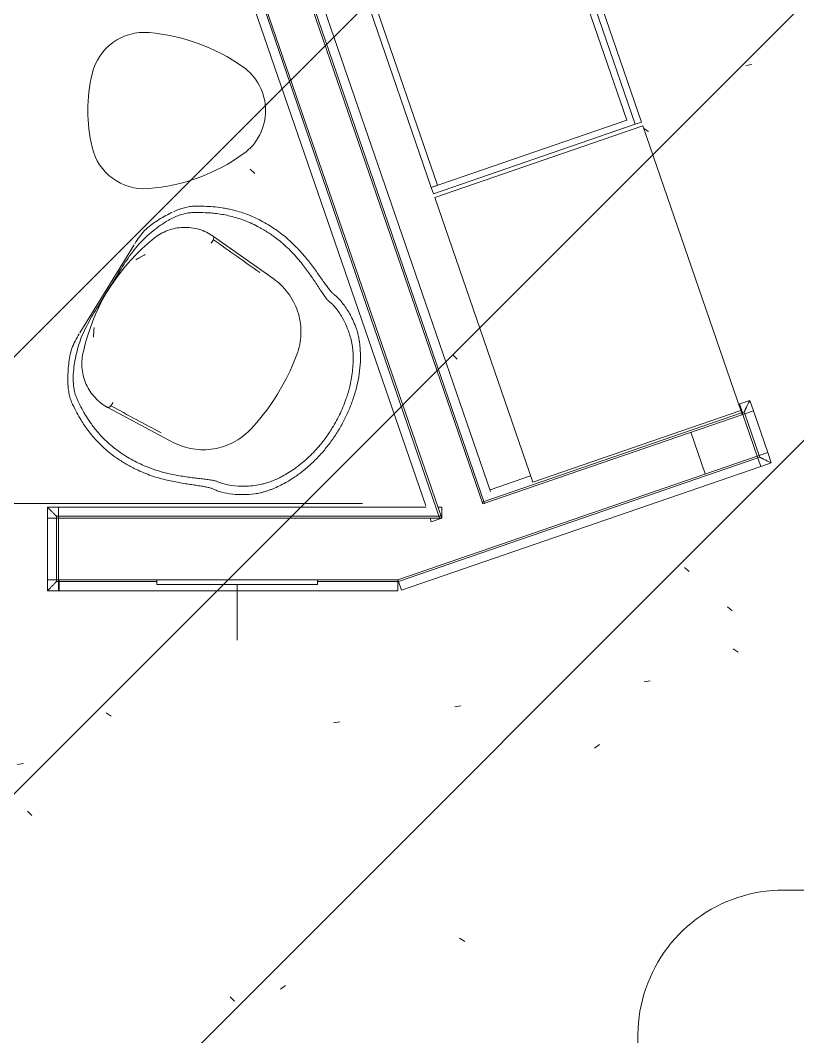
# Model space of a CAD drawing. Header units: millimetres. Extents: x 674 to 609626, y -20132 to 4061356.
# Drawn here: x 433158 to 435277, y 3972555 to 3975326 of the extents above; entities that cross this region are included whole.
import ezdxf

# ---------------------------------------------------------------- set-up
doc = ezdxf.new("R2010")
doc.units = ezdxf.units.MM
for name, color, linetype, lineweight in [('A-000-M_MASS', 13, 'Continuous', 25), ('A-230-H-FLOOR', 190, 'Continuous', 13), ('A-230-M_FLOOR', 192, 'Continuous', 13), ('A-700-M_FFE', 30, 'Continuous', 13), ('A-760-M_FFE_STORAGE', 31, 'Continuous', 13), ('Z-060-M_DETAIL', 92, 'Continuous', 25)]:
    doc.layers.add(name, color=color, linetype=linetype, lineweight=lineweight)

# ---------------------------------------------------------------- blocks, each defined once
blk = doc.blocks.new('TRACK_curtain1 - FIRT-031-3141719-S0_021 - ROOF LOADING PLAN')
at = {"layer": 'A-700-M_FFE', "lineweight": 5}
blk.add_line((0, 1100), (2309.2, 1100), dxfattribs=at)
blk = doc.blocks.new('LOUNGE_CLASSIC - LOUNGE_CLASSIC 2-2019232-S0_021 - ROOF LOADING PLAN')
at = {"layer": 'A-700-M_FFE', "lineweight": 5}
for p, q in [((141.3, 230.8), (-141.3, 230.8)), ((-273.3, 60), (-274.2, 58.5)), ((-274.2, 58.5), (-261.4, -142.9)), ((-274.2, 58.5), (-274.2, 58.5)), ((261.4, -142.9), (274.2, 58.6)), ((273.3, 60.1), (274.2, 58.7)), ((274.2, 58.7), (274.2, 58.6))]:
    blk.add_line(p, q, dxfattribs=at)
at = {"layer": 'A-700-M_FFE', "lineweight": 5, "flags": 128}
for points in [[(184.4, 194.1), (163.7, 201), (142.8, 207.1), (121.6, 212.3), (100.3, 216.8), (78.8, 220.3), (57.1, 223), (35.4, 224.8), (13.6, 225.8), (-8.2, 225.9), (-30, 225.2), (-51.8, 223.5), (-73.4, 221), (-95, 217.7), (-116.4, 213.5), (-137.6, 208.5), (-158.6, 202.6), (-179.3, 195.9), (-184.4, 194.1)], [(0, 226.8), (-19.5, 226.8), (-39.1, 226.8)], [(39.1, 226.8), (19.5, 226.8), (0, 226.8)], [(-184.4, 194.1), (-189.5, 192.2), (-194.5, 190.1), (-199.4, 187.8), (-204.1, 185.3), (-208.8, 182.6), (-213.4, 179.7), (-217.9, 176.6), (-222.2, 173.4), (-226.4, 170), (-230.5, 166.4), (-234.4, 162.7), (-238.2, 158.8), (-241.8, 154.7), (-245.3, 150.6), (-248.6, 146.2), (-251.7, 141.8), (-254.6, 137.2), (-257.3, 132.5), (-259.9, 127.8), (-262.2, 122.9), (-264.4, 117.9), (-266.3, 112.8), (-268.1, 107.7), (-269.6, 102.5), (-271, 97.2), (-272.1, 91.9), (-273, 86.5), (-273.7, 81.2), (-274.1, 75.8), (-274.4, 70.3), (-274.4, 65.1)], [(274.4, 65.1), (274.4, 70.5), (274.1, 75.9), (273.7, 81.3), (273, 86.7), (272, 92.1), (270.9, 97.4), (269.6, 102.7), (268, 107.9), (266.3, 113), (264.3, 118.1), (262.2, 123), (259.8, 127.9), (257.2, 132.7), (254.5, 137.4), (251.6, 141.9), (248.4, 146.4), (245.2, 150.7), (241.7, 154.9), (238.1, 158.9), (234.3, 162.8), (230.4, 166.5), (226.3, 170.1), (222.1, 173.5), (217.7, 176.7), (213.3, 179.8), (208.7, 182.7), (204, 185.3), (199.2, 187.8), (194.3, 190.2), (189.3, 192.3), (184.4, 194.1)], [(-274.4, 65.1), (-274.2, 59.6), (-274.2, 58.5)], [(-274.2, 58.5), (-272.6, 56.5), (-268.1, 54.7)], [(274.2, 58.6), (272.6, 56.6), (268.1, 54.8)], [(274.2, 58.6), (274.4, 64), (274.4, 65.1)], [(-268.1, 54.7), (-266.5, 54.5), (-264.2, 54.3), (-261.4, 54.2), (-258.2, 54.2), (-254.8, 54.4)], [(268.1, 54.8), (266.5, 54.5), (264.2, 54.3), (261.4, 54.2), (258.2, 54.3), (254.8, 54.4)], [(-261.4, -142.9), (-260.7, -150), (-259.8, -157), (-258.6, -164), (-257.1, -171), (-255.3, -177.8), (-253.3, -184.6), (-251, -191.3), (-248.4, -198), (-245.5, -204.5), (-242.4, -210.8), (-239.1, -217.1), (-235.5, -223.2), (-231.6, -229.1), (-227.5, -234.9), (-223.2, -240.6), (-218.7, -246), (-214, -251.3), (-209, -256.4), (-203.8, -261.2), (-198.5, -265.9), (-193, -270.3), (-187.3, -274.5), (-181.4, -278.5), (-175.4, -282.2), (-169.3, -285.7), (-163, -289), (-156.6, -292), (-150.1, -294.7), (-143.4, -297.2), (-136.7, -299.4), (-129.9, -301.4), (-123, -303.1), (-119.5, -303.8)], [(119.5, -303.8), (126.4, -302.3), (133.2, -300.5), (140, -298.4), (146.6, -296.1), (153.2, -293.4), (159.7, -290.6), (166, -287.5), (172.3, -284.1), (178.3, -280.5), (184.3, -276.6), (190.1, -272.5), (195.7, -268.2), (201.1, -263.7), (206.4, -258.9), (211.4, -253.9), (216.3, -248.8), (220.9, -243.4), (225.3, -237.9), (229.5, -232.2), (233.5, -226.3), (237.2, -220.3), (240.7, -214.1), (244, -207.8), (247, -201.3), (249.7, -194.8), (252.1, -188.1), (254.3, -181.4), (256.2, -174.5), (257.9, -167.6), (259.2, -160.7), (260.3, -153.6), (261.1, -146.6), (261.4, -142.9)], [(-119.5, -303.8), (-95.8, -308.1), (-72.1, -311.4), (-48.2, -313.8), (-24.2, -315.2), (-0.2, -315.7), (23.8, -315.2), (47.8, -313.8), (71.7, -311.5), (95.5, -308.1), (119.1, -303.9), (119.5, -303.8)]]:
    blk.add_lwpolyline(points, dxfattribs=at)
at = {"layer": 'A-700-M_FFE', "lineweight": 5}
for centre, major_axis, ratio, start_param, end_param in [((0, -18.7), (250.4, 0), 0.992546, 1.727423, 1.793016), ((0, -18.7), (250.4, 0), 0.992546, 1.348577, 1.414169), ((0, -18.7), (250.4, 0), 0.992546, 2.019176, 2.122454), ((0, -18.7), (250.4, 0), 0.992546, 1.074283, 1.122416), ((0, -18.7), (250.4, 0), 0.992546, 1.004348, 1.068461), ((14585.7, 890.8), (14875.7, 0), 0.991697, 3.19835, 3.208888), ((-14585.7, 890.8), (14875.7, 0), 0.991697, 6.215926, 6.226416)]:
    blk.add_ellipse(centre, major_axis=major_axis, ratio=ratio, start_param=start_param, end_param=end_param, dxfattribs=at)
for points in [[(-209.9, 220.5), (-202.9, 223.3), (-188.8, 227.4), (-166.8, 230.2), (-152, 230.7), (-144.5, 230.8)], [(-39.1, 226.8), (-48.3, 227), (-66.8, 227.1), (-94.6, 226.3), (-122.3, 224.4), (-140.8, 222), (-150.1, 220.5)], [(150.1, 220.5), (140.8, 222), (122.3, 224.4), (94.6, 226.3), (66.8, 227.1), (48.3, 227), (39.1, 226.8)], [(144.5, 230.8), (152, 230.7), (166.8, 230.2), (188.8, 227.4), (202.9, 223.3), (209.9, 220.5)], [(-267.2, 191.5), (-261.3, 195.1), (-249.4, 202.1), (-230, 211.8), (-216.7, 217.8), (-209.9, 220.5)], [(-150.1, 220.5), (-158.6, 218.8), (-175.6, 214.8), (-200.3, 207.2), (-224, 197.9), (-238.8, 190.8), (-245.9, 187)], [(245.9, 187), (238.8, 190.8), (224, 197.9), (200.3, 207.2), (175.6, 214.8), (158.6, 218.8), (150.1, 220.5)], [(209.9, 220.5), (216.7, 217.8), (230, 211.8), (249.4, 202.1), (261.3, 195.1), (267.2, 191.5)], [(-317.9, 144.7), (-315.3, 148.7), (-309.7, 156.4), (-299.3, 167.3), (-287.4, 177.6), (-278.7, 184), (-274.1, 187)], [(-254.5, 182.1), (-259.1, 179.4), (-267.9, 173.6), (-279.7, 164.1), (-290.1, 153.9), (-295.7, 146.6), (-298.2, 142.9)], [(-274.1, 187), (-272.9, 187.8), (-270.7, 189.3), (-268.3, 190.7), (-267.2, 191.5)], [(-245.9, 187), (-247.4, 186.2), (-250.3, 184.6), (-253.1, 183), (-254.5, 182.1)], [(254.5, 182.1), (253.1, 183), (250.3, 184.6), (247.4, 186.2), (245.9, 187)], [(298.2, 142.9), (295.7, 146.6), (290.1, 153.9), (279.7, 164.1), (267.9, 173.6), (259.1, 179.4), (254.5, 182.1)], [(267.2, 191.5), (268.3, 190.7), (269.5, 190), (270.6, 189.2)], [(274.1, 187), (278.7, 184), (287.4, 177.6), (299.3, 167.3), (309.7, 156.4), (315.3, 148.7), (317.9, 144.7)], [(-342.1, 102.3), (-338.5, 109.3), (-330.9, 123.4), (-322.4, 137.6), (-317.9, 144.7)], [(-298.2, 142.9), (-302.7, 136.1), (-311.3, 122.5), (-318.9, 109), (-322.5, 102.3)], [(322.5, 102.3), (318.9, 109), (311.3, 122.5), (302.7, 136.1), (298.2, 142.9)], [(317.9, 144.7), (322.4, 137.6), (330.9, 123.4), (338.5, 109.3), (342.1, 102.3)], [(360.4, -29.4), (359.9, -22), (358.4, -7.3), (354.7, 14.1), (349.7, 34.6), (343.7, 53.8), (337, 71.6), (329.8, 87.9), (324.9, 97.7), (322.5, 102.3)], [(-312.2, -302.9), (-312.4, -300.7), (-313.4, -295.4), (-316.7, -285.5), (-321.3, -273.8), (-326.9, -260.6), (-333.2, -246.1), (-339.8, -230.5), (-346.5, -213.9), (-353.1, -196.6), (-357.2, -184.6), (-359.2, -178.6)], [(359.2, -178.6), (357.2, -184.6), (353.1, -196.6), (346.5, -213.9), (339.8, -230.5), (333.2, -246.1), (326.9, -260.6), (321.3, -273.8), (316.7, -285.5), (313.4, -295.4), (312.4, -300.7), (312.2, -302.9)], [(0, -508.9), (-11.2, -508.9), (-33.6, -508), (-67, -504.2), (-100, -497.7), (-132.3, -488.6), (-163.8, -476.7), (-183.9, -466.7), (-193.7, -461.4)], [(193.7, -461.4), (183.9, -466.7), (163.8, -476.7), (132.3, -488.6), (100, -497.7), (67, -504.2), (33.6, -508), (11.2, -508.9), (0, -508.9)]]:
    blk.add_open_spline(points, degree=3, dxfattribs=at)
for points, knots in [([(-378.6, -29.4), (-378.1, -22), (-375.9, 0), (-370.2, 28.1), (-362.5, 53.7), (-356.1, 71.6), (-349.2, 87.9), (-344.5, 97.7), (-342.1, 102.3)], [-1, -1, -1, -1, -0.857143, -0.571429, -0.428571, -0.285714, -0.142857, 0, 0, 0, 0]), ([(-322.5, 102.3), (-324.3, 98.9), (-328, 91.6), (-332.5, 81.8), (-336.1, 73.5), (-339.5, 64.9), (-344.2, 52.2), (-349.7, 34.6), (-354.7, 14.1), (-358.4, -7.3), (-359.9, -22), (-360.4, -29.4)], [-1, -1, -1, -1, -0.892857, -0.785714, -0.732143, -0.678571, -0.571429, -0.428571, -0.285714, -0.142857, 0, 0, 0, 0]), ([(342.1, 102.3), (345.7, 95.4), (350.1, 85.9), (355.2, 73.5), (358.5, 64.9), (363, 52.1), (368.3, 34.5), (373, 14.1), (376.6, -7.3), (378.1, -22), (378.6, -29.4)], [-1, -1, -1, -1, -0.785714, -0.732143, -0.678571, -0.571429, -0.428571, -0.285714, -0.142857, 0, 0, 0, 0]), ([(-359.2, -178.6), (-364, -164.2), (-371.9, -135), (-377.9, -95), (-379.7, -59.7), (-379.2, -39.5), (-378.6, -29.4)], [-1, -1, -1, -1, -0.7, -0.4, -0.2, 0, 0, 0, 0]), ([(-360.4, -29.4), (-361.4, -44.6), (-361.5, -74.9), (-356.8, -115.2), (-349.2, -149.8), (-343.2, -169.1), (-339.9, -178.6)], [-1, -1, -1, -1, -0.7, -0.4, -0.2, 0, 0, 0, 0]), ([(339.9, -178.6), (344.9, -164.3), (353.2, -135.1), (359.6, -95.1), (361.6, -59.7), (361.1, -39.5), (360.4, -29.4)], [-1, -1, -1, -1, -0.7, -0.4, -0.2, 0, 0, 0, 0]), ([(378.6, -29.4), (379.5, -44.5), (379.7, -74.8), (375.3, -115.1), (368, -149.7), (362.4, -169), (359.2, -178.6)], [-1, -1, -1, -1, -0.7, -0.4, -0.2, 0, 0, 0, 0]), ([(-339.9, -178.6), (-337.7, -184.7), (-333.3, -196.6), (-326.3, -213.9), (-319.2, -230.4), (-312.1, -246), (-305.3, -260.5), (-300.2, -271.5), (-296.6, -279.6), (-293.4, -287.1), (-290.3, -295.4), (-289.1, -300.6), (-288.8, -302.9)], [-1, -1, -1, -1, -0.888889, -0.777778, -0.666667, -0.555556, -0.444444, -0.333333, -0.277778, -0.222222, -0.111111, 0, 0, 0, 0]), ([(288.8, -302.9), (289.1, -300.6), (290.3, -295.4), (293.4, -287.1), (296.6, -279.6), (300.2, -271.5), (305.3, -260.5), (312.1, -246), (319.2, -230.4), (326.3, -213.9), (333.3, -196.6), (337.7, -184.7), (339.9, -178.6)], [-1, -1, -1, -1, -0.888889, -0.777778, -0.722222, -0.666667, -0.555556, -0.444444, -0.333333, -0.222222, -0.111111, 0, 0, 0, 0]), ([(-264, -405.5), (-271, -396.7), (-283.3, -379.5), (-298.3, -352.3), (-306.6, -330.5), (-310.8, -313.8), (-311.9, -306.3), (-312.2, -302.9)], [-1, -1, -1, -1, -0.785714, -0.571429, -0.285714, -0.142857, 0, 0, 0, 0]), ([(-288.8, -302.9), (-288.3, -308.1), (-285.9, -319.7), (-277.6, -342.6), (-265, -366.2), (-249.1, -388.5), (-239.5, -399.8), (-234.3, -405.5)], [-1, -1, -1, -1, -0.785714, -0.571429, -0.285714, -0.142857, 0, 0, 0, 0]), ([(234.3, -405.5), (238.2, -401.2), (245.5, -392.7), (258.4, -375.9), (272.7, -352.8), (282.3, -330.8), (287.1, -313.9), (288.5, -306.4), (288.8, -302.9)], [-1, -1, -1, -1, -0.892857, -0.785714, -0.571429, -0.285714, -0.142857, 0, 0, 0, 0]), ([(312.2, -302.9), (311.7, -308.1), (309.7, -319.6), (302.6, -342.2), (291.4, -365.7), (277.3, -388.1), (268.7, -399.7), (264, -405.5)], [-1, -1, -1, -1, -0.785714, -0.571429, -0.285714, -0.142857, 0, 0, 0, 0]), ([(-193.7, -461.4), (-199.4, -458.2), (-210.4, -451.6), (-223.6, -442.6), (-233.5, -435), (-240.6, -429.2), (-247.3, -423.2), (-255.6, -415.2), (-260.9, -409.2), (-264, -405.5)], [-1, -1, -1, -1, -0.8, -0.6, -0.5, -0.4, -0.3, -0.2, 0, 0, 0, 0]), ([(-234.3, -405.5), (-231.4, -408.5), (-226.6, -413.2), (-219.6, -419.5), (-213.8, -424.2), (-208.8, -428), (-204.6, -431.1), (-198.3, -435.5), (-189.8, -441), (-179.1, -447.2), (-166.5, -453.9), (-156.7, -458.5), (-150.1, -461.4)], [-1, -1, -1, -1, -0.85, -0.775, -0.7, -0.625, -0.5875, -0.55, -0.4, -0.3, -0.2, 0, 0, 0, 0]), ([(150.1, -461.4), (156.7, -458.5), (169.7, -452.4), (185.3, -443.8), (197.2, -436.2), (204.3, -431.3), (209.8, -427.3), (215.1, -423.2), (224, -415.9), (230.4, -409.5), (234.3, -405.5)], [-1, -1, -1, -1, -0.8, -0.6, -0.5, -0.4, -0.35, -0.3, -0.2, 0, 0, 0, 0]), ([(264, -405.5), (261.7, -408.3), (257.8, -412.7), (252, -418.7), (247.3, -423.2), (243.1, -426.9), (239.7, -429.9), (234.4, -434.3), (224.9, -441.7), (210.4, -451.6), (199.4, -458.2), (193.7, -461.4)], [-1, -1, -1, -1, -0.85, -0.775, -0.7, -0.625, -0.5875, -0.55, -0.4, -0.2, 0, 0, 0, 0]), ([(-150.1, -461.4), (-143, -464.4), (-128.7, -470), (-99.3, -479.3), (-66.6, -486.3), (-30.8, -490.4), (-10.3, -491.2), (0, -491.2)], [-1, -1, -1, -1, -0.85, -0.7, -0.4, -0.2, 0, 0, 0, 0]), ([(0, -491.2), (15.4, -491.2), (46.2, -489.4), (86.8, -482.4), (121.4, -472.7), (140.6, -465.4), (150.1, -461.4)], [-1, -1, -1, -1, -0.7, -0.4, -0.2, 0, 0, 0, 0])]:
    blk.add_open_spline(points, degree=3, knots=knots, dxfattribs=at)
blk = doc.blocks.new('SUN2 - Table - Small-2019413-S0_021 - ROOF LOADING PLAN')
at = {"layer": 'A-700-M_FFE', "lineweight": 5}
for centre, radius, start, end in [((-88.5, 67.7), 146, 84.8276, 166.8924), ((-88.5, 67.7), 146, 84.8276, 166.8924), ((-123.1, -314.5), 529.8, 55.0996, 84.8276), ((-123.1, -314.5), 529.8, 55.0996, 84.8276), ((96.7, 0.6), 145.6, 305.5306, 55.0996), ((96.7, 0.6), 145.6, 305.5306, 55.0996), ((200.8, 0.3), 443.1, 166.8924, 192.9864), ((200.8, 0.3), 443.1, 166.8924, 192.9864), ((-88.7, -66.5), 146, 192.9864, 274.4849), ((-88.7, -66.5), 146, 192.9864, 274.4849), ((-117.4, 300.5), 514.1, 274.4849, 305.5306), ((-117.4, 300.5), 514.1, 274.4849, 305.5306)]:
    blk.add_arc(centre, radius, start, end, dxfattribs=at)
blk = doc.blocks.new('Casework_BaseCabinet_DoublePanelSolid_AF - BelowBench_2Door_NO SHELF_ 600-2648061-S0_021 - ROOF LOADING PLAN')
at = {"layer": 'A-760-M_FFE_STORAGE', "lineweight": 5}
for p, q in [((-367.8, -2), (-349.8, -2)), ((-367.8, -584), (-367.8, -2)), ((-349.8, -2), (435.2, -2)), ((-349.8, -20), (-349.8, -2)), ((-349.8, -2), (-349.8, -566)), ((435.2, -20), (-349.8, -20)), ((435.2, -2), (435.2, -20)), ((435.2, -2), (453.2, -2)), ((435.2, -566), (435.2, -2)), ((453.2, -2), (453.2, -584)), ((435.2, -566), (-349.8, -566)), ((-367.8, -602), (-367.8, -584)), ((453.2, -584), (-367.8, -584)), ((42.7, -602), (-367.8, -602)), ((42.7, -584), (42.7, -602)), ((42.7, -602), (42.7, -584)), ((453.2, -602), (42.7, -602)), ((453.2, -584), (453.2, -602))]:
    blk.add_line(p, q, dxfattribs=at)
blk = doc.blocks.new('JOINERY_UNIT_SinkShroud_Accessible1 - FIJO-228 -  Accessible Sink Shroud-2616839-S0_021 - ROOF LOADING PLAN')
at = {"layer": 'A-760-M_FFE_STORAGE', "lineweight": 5}
for p, q in [((455.2, -50), (-365.8, -50)), ((-365.8, -50), (-365.8, -650)), ((455.2, -650), (455.2, -50)), ((-365.8, -650), (455.2, -650))]:
    blk.add_line(p, q, dxfattribs=at)
blk = doc.blocks.new('WasteBin_Recessed_ASIJDMacDonald - Stainless Steel _10-6474_-2552392-S0_021 - ROOF LOADING PLAN')
at = {"layer": 'A-700-M_FFE', "lineweight": 5}
for p, q in [((214.5, -473), (-223.5, -473)), ((-223.5, -473), (-223.5, -486)), ((-223.5, -486), (214.5, -486)), ((-4.5, -486), (-4.5, -637.6)), ((214.5, -486), (214.5, -473))]:
    blk.add_line(p, q, dxfattribs=at)
blk = doc.blocks.new('SKIRTING1 - FLSK-010-2643689-S0_021 - ROOF LOADING PLAN')
at = {"layer": 'A-000-M_MASS', "lineweight": 5}
h = blk.add_hatch(dxfattribs=at)
h.set_pattern_fill('FP_20', color=256, style=0, pattern_type=2)
h.set_pattern_definition([(37.5, (2391417.7, -3973800.8), (-40.00078, 1223.5331), [16.764, -948.436, -2111.375]), (37.5, (2391417.7, -3973800.8), (-40.00078, 1223.5331), [-965.2, 16.764, -1062.736, -1031.875]), (37.5, (2391417.7, -3973800.8), (-40.00078, 1223.5331), [-2044.7, 16.764, -1015.111]), (7.5, (2391417.7, -3973800.8), (1123.8082, 1792.06275), [16.764, -503.936, 16.764, -1186.561]), (7.5, (2391417.7, -3973800.8), (1123.8082, 1792.06275), [-537.464, -853.186, 16.764, -316.611]), (327.5, (2390636.6, -3973800.8), (1977.48008, 3.5935), [16.764, -300.736, -2635.25]), (327.5, (2390636.6, -3973800.8), (1977.48008, 3.5935), [-317.5, 16.764, -1126.236, -1492.25]), (327.5, (2390636.6, -3973800.8), (1977.48008, 3.5935), [-1460.5, 16.764, -1475.486]), (317.5, (2390636.6, -3973800.8), (1908.8904, 557.324), [16.764, -141.986, -1606.55]), (317.5, (2390636.6, -3973800.8), (1908.8904, 557.324), [-158.75, 16.764, -732.536, -857.25]), (317.5, (2390636.6, -3973800.8), (1908.8904, 557.324), [-908.05, 16.764, -840.486])])
h.paths.add_polyline_path([(925.7, -5), (925.7, 0), (706.3, -5)])
for p, q in [((0, -5), (0, 0)), ((268.3, 0), (0, 0)), ((0, -30), (0, -5)), ((268.3, -5), (0, -5)), ((925.7, 0), (706.3, 0)), ((925.7, -5), (706.3, -5)), ((925.7, 0), (925.7, -5)), ((925.7, -5), (925.7, -30)), ((925.7, -30), (0, -30))]:
    blk.add_line(p, q, dxfattribs=at)
blk = doc.blocks.new('SKIRTING1 - FLSK-010-2777181-S0_021 - ROOF LOADING PLAN')
at = {"layer": 'A-000-M_MASS', "lineweight": 5}
for p, q in [((0, -5), (0, 0)), ((1036.4, 0), (0, 0)), ((0, -30), (0, -5)), ((1036.4, -5), (0, -5)), ((1036.4, 0), (1036.4, -5)), ((1036.4, -5), (1036.4, -30)), ((1036.4, -30), (0, -30))]:
    blk.add_line(p, q, dxfattribs=at)
blk = doc.blocks.new('SKIRTING1 - FLSK-010-2643693-S0_021 - ROOF LOADING PLAN')
at = {"layer": 'A-000-M_MASS', "lineweight": 5}
h = blk.add_hatch(dxfattribs=at)
h.set_pattern_fill('FP_22', color=256, style=0, pattern_type=2)
h.set_pattern_definition([(108.5, (4538184.5, 966311.8), (-1169.89625, 360.52193), [16.764, -948.436, 16.764, -2094.611]), (108.5, (4538184.5, 966311.8), (-1169.89625, 360.52193), [-981.964, -1062.736, 16.764, -1015.111]), (78.5, (4538184.5, 966311.8), (-1328.55246, 1646.0201), [16.764, -503.936, 16.764, -1186.561]), (78.5, (4538184.5, 966311.8), (-1328.55246, 1646.0201), [-537.464, -853.186, 16.764, -316.611]), (38.5, (4537930.2, 965573.3), (640.40682, 1870.91408), [16.764, -300.736, 16.764, -2618.486]), (38.5, (4537930.2, 965573.3), (640.40682, 1870.91408), [-334.264, -1126.236, 16.764, -1475.486]), (28.5, (4537930.2, 965573.3), (94.51374, 1986.33827), [16.764, -141.986, 16.764, -1589.786]), (28.5, (4537930.2, 965573.3), (94.51374, 1986.33827), [-175.514, -732.536, 16.764, -840.486])])
h.paths.add_polyline_path([(2487, -5), (2487, 0), (2449.4, -5)])
for p, q in [((0, -5), (0, 0)), ((2487, 0), (0, 0)), ((2487, -5), (0, -5)), ((2487, 0), (2487, -5)), ((2487, -5), (2487, -30)), ((2440.8, -30), (30, -30)), ((2487, -30), (2476.7, -30))]:
    blk.add_line(p, q, dxfattribs=at)
blk = doc.blocks.new('SKIRTING1 - FLSK-010-2643690-S0_021 - ROOF LOADING PLAN')
at = {"layer": 'A-000-M_MASS', "lineweight": 5}
for p, q in [((0, -5), (0, 0)), ((1045, 0), (0, 0)), ((0, -30), (0, -5)), ((1045, -5), (0, -5)), ((1045, 0), (1045, -5)), ((1045, -5), (1045, -30)), ((10.3, -30), (0, -30)), ((1045, -30), (42.1, -30))]:
    blk.add_line(p, q, dxfattribs=at)
blk = doc.blocks.new('SKIRTING1 - FLSK-010-V114-S0_021 - ROOF LOADING PLAN')
at = {"layer": 'A-000-M_MASS', "lineweight": 5}
h = blk.add_hatch(dxfattribs=at)
h.set_pattern_fill('FP_23', color=256, style=0, pattern_type=2)
h.set_pattern_definition([(127.5, (3973968.8, 2391417.7), (-1223.5331, -40.00078), [16.764, -948.436, -2111.375]), (127.5, (3973968.8, 2391417.7), (-1223.5331, -40.00078), [-965.2, 16.764, -1062.736, -1031.875]), (127.5, (3973968.8, 2391417.7), (-1223.5331, -40.00078), [-2044.7, 16.764, -1015.111]), (97.5, (3973968.8, 2391417.7), (-1792.06275, 1123.8082), [16.764, -503.936, 16.764, -1186.561]), (97.5, (3973968.8, 2391417.7), (-1792.06275, 1123.8082), [-537.464, -853.186, 16.764, -316.611]), (57.5, (3973968.8, 2390636.6), (-3.5935, 1977.48008), [16.764, -300.736, -2635.25]), (57.5, (3973968.8, 2390636.6), (-3.5935, 1977.48008), [-317.5, 16.764, -1126.236, -1492.25]), (57.5, (3973968.8, 2390636.6), (-3.5935, 1977.48008), [-1460.5, 16.764, -1475.486]), (47.5, (3973968.8, 2390636.6), (-557.324, 1908.8904), [16.764, -141.986, 16.764, -1589.786]), (47.5, (3973968.8, 2390636.6), (-557.324, 1908.8904), [-175.514, -732.536, 16.764, -840.486])])
h.paths.add_polyline_path([(0, -5), (168, -5), (168, 0), (0, 0)])
for p, q in [((168, -5), (168, 2.1)), ((173, 2.1), (168, 2.1)), ((173, -5), (173, 2.1)), ((173, 2.1), (198, 2.1)), ((198, 2.1), (198, -30)), ((-30, -30), (-30, 0)), ((-30, 0), (-5, 0)), ((0, 0), (-5, 0)), ((-5, 0), (-5, -5)), ((-5, -5), (0, -5)), ((0, 0), (0, -5)), ((0, -5), (0, 0)), ((168, 0), (0, 0)), ((0, -5), (0, -30)), ((0, -30), (0, -5)), ((168, -5), (0, -5)), ((168, 0), (168, -5)), ((168, -30), (168, -5)), ((173, -5), (168, -5)), ((168, -5), (168, -30)), ((0, -30), (-30, -30)), ((168, -30), (0, -30)), ((198, -30), (168, -30))]:
    blk.add_line(p, q, dxfattribs=at)
for points, knots in [([(-5, -5), (-5, -5), (-5.4, -5.4), (-6.8, -6.8), (-8.3, -8.3), (-9.8, -9.8), (-11.2, -11.2), (-12.7, -12.7), (-14.7, -14.7), (-17, -17), (-18.9, -18.9), (-20.9, -20.9), (-24.6, -24.5), (-27.8, -27.8), (-30, -30)], [0, 0, 0, 0, 0.166667, 0.25, 0.333333, 0.416667, 0.458333, 0.5, 0.583333, 0.666667, 0.708333, 0.75, 0.833333, 1, 1, 1, 1]), ([(198, -30), (195.8, -27.8), (192.6, -24.5), (188.4, -20.4), (185.9, -18), (184.1, -16.1), (182.3, -14.3), (180.7, -12.7), (179.2, -11.2), (177.8, -9.8), (176.3, -8.3), (174.8, -6.8), (173.4, -5.4), (173, -5), (173, -5)], [0, 0, 0, 0, 0.166667, 0.25, 0.333333, 0.375, 0.416667, 0.5, 0.541667, 0.583333, 0.666667, 0.75, 0.833333, 1, 1, 1, 1])]:
    blk.add_open_spline(points, degree=3, knots=knots, dxfattribs=at)
blk = doc.blocks.new('SKIRTING1 - FLSK-010-V124-S0_021 - ROOF LOADING PLAN')
at = {"layer": 'A-000-M_MASS', "lineweight": 5}
h = blk.add_hatch(dxfattribs=at)
h.set_pattern_fill('FP_33', color=256, style=0, pattern_type=2)
h.set_pattern_definition([(288.5, (-4535577.4, -965442.9), (1169.89625, -360.52193), [16.764, -948.436, -2111.375]), (288.5, (-4535577.4, -965442.9), (1169.89625, -360.52193), [-965.2, 16.764, -1062.736, -1031.875]), (288.5, (-4535577.4, -965442.9), (1169.89625, -360.52193), [-2044.7, 16.764, -1015.111]), (258.5, (-4535577.4, -965442.9), (1328.55246, -1646.0201), [16.764, -1707.261]), (258.5, (-4535577.4, -965442.9), (1328.55246, -1646.0201), [-16.764, -503.936, -1203.325]), (258.5, (-4535577.4, -965442.9), (1328.55246, -1646.0201), [-520.7, 16.764, -1186.561]), (258.5, (-4535577.4, -965442.9), (1328.55246, -1646.0201), [-537.464, -853.186, -333.375]), (258.5, (-4535577.4, -965442.9), (1328.55246, -1646.0201), [-1390.65, 16.764, -316.611]), (258.5, (-4535577.4, -965442.9), (1328.55246, -1646.0201), [-1407.414, -316.611]), (218.5, (-4535323.1, -964704.4), (-640.40682, -1870.91408), [16.764, -2935.986]), (218.5, (-4535323.1, -964704.4), (-640.40682, -1870.91408), [-16.764, -300.736, -2635.25]), (218.5, (-4535323.1, -964704.4), (-640.40682, -1870.91408), [-317.5, 16.764, -2618.486]), (218.5, (-4535323.1, -964704.4), (-640.40682, -1870.91408), [-334.264, -1126.236, -1492.25]), (218.5, (-4535323.1, -964704.4), (-640.40682, -1870.91408), [-1460.5, 16.764, -1475.486]), (218.5, (-4535323.1, -964704.4), (-640.40682, -1870.91408), [-1477.264, -1475.486]), (208.5, (-4535323.1, -964704.4), (-94.51374, -1986.33827), [16.764, -141.986, -1606.55]), (208.5, (-4535323.1, -964704.4), (-94.51374, -1986.33827), [-158.75, 16.764, -732.536, -857.25]), (208.5, (-4535323.1, -964704.4), (-94.51374, -1986.33827), [-908.05, 16.764, -840.486])])
h.paths.add_polyline_path([(0, -5), (120, -5), (120, 0), (0, 0)])
for p, q in [((120, -5), (120, 2.1)), ((125, 2.1), (120, 2.1)), ((125, -5), (125, 2.1)), ((125, 2.1), (132.3, 2.1)), ((150, 2), (150, -30)), ((-30, -30), (-30, 0)), ((-30, 0), (-5, 0)), ((0, 0), (-5, 0)), ((-5, 0), (-5, -5)), ((-5, -5), (0, -5)), ((0, 0), (0, -5)), ((0, -5), (0, 0)), ((120, 0), (0, 0)), ((0, -5), (0, -30)), ((0, -30), (0, -5)), ((120, -5), (0, -5)), ((120, 0), (120, -5)), ((120, -30), (120, -5)), ((125, -5), (120, -5)), ((120, -5), (120, -30)), ((0, -30), (-30, -30)), ((120, -30), (0, -30)), ((150, -30), (120, -30))]:
    blk.add_line(p, q, dxfattribs=at)
for points, knots in [([(-5, -5), (-5, -5), (-5.4, -5.4), (-6.8, -6.8), (-8.3, -8.3), (-9.8, -9.8), (-11.2, -11.2), (-12.7, -12.7), (-14.7, -14.7), (-17, -17), (-18.9, -18.9), (-20.9, -20.9), (-24.6, -24.5), (-27.8, -27.8), (-30, -30)], [0, 0, 0, 0, 0.166667, 0.25, 0.333333, 0.416667, 0.458333, 0.5, 0.583333, 0.666667, 0.708333, 0.75, 0.833333, 1, 1, 1, 1]), ([(150, -30), (147.8, -27.8), (144.6, -24.5), (140.4, -20.4), (137.9, -18), (136.1, -16.1), (134.3, -14.3), (132.7, -12.7), (131.2, -11.2), (129.8, -9.8), (128.3, -8.3), (126.8, -6.8), (125.4, -5.4), (125, -5), (125, -5)], [0, 0, 0, 0, 0.166667, 0.25, 0.333333, 0.375, 0.416667, 0.5, 0.541667, 0.583333, 0.666667, 0.75, 0.833333, 1, 1, 1, 1])]:
    blk.add_open_spline(points, degree=3, knots=knots, dxfattribs=at)
blk = doc.blocks.new('SKIRTING1 - FLSK-010-2777182-S0_021 - ROOF LOADING PLAN')
at = {"layer": 'A-000-M_MASS', "lineweight": 5}
for p, q in [((0, -5), (0, 0)), ((749.9, 0), (0, 0)), ((0, -30), (0, -5)), ((749.9, -5), (0, -5)), ((749.9, 0), (749.9, -5)), ((718.2, -30), (602, -30))]:
    blk.add_line(p, q, dxfattribs=at)
blk = doc.blocks.new('SKIRTING1 - FLSK-010-2644149-S0_021 - ROOF LOADING PLAN')
at = {"layer": 'A-000-M_MASS', "lineweight": 5}
h = blk.add_hatch(dxfattribs=at)
h.set_pattern_fill('FP_34', color=256, style=0, pattern_type=2)
h.set_pattern_definition([(288.5, (-4535697.4, -966192.8), (1169.89625, -360.52193), [16.764, -948.436, -2111.375]), (288.5, (-4535697.4, -966192.8), (1169.89625, -360.52193), [-965.2, 16.764, -1062.736, -1031.875]), (288.5, (-4535697.4, -966192.8), (1169.89625, -360.52193), [-2044.7, 16.764, -1015.111]), (258.5, (-4535697.4, -966192.8), (1328.55246, -1646.0201), [16.764, -1707.261]), (258.5, (-4535697.4, -966192.8), (1328.55246, -1646.0201), [-16.764, -503.936, -1203.325]), (258.5, (-4535697.4, -966192.8), (1328.55246, -1646.0201), [-520.7, 16.764, -1186.561]), (258.5, (-4535697.4, -966192.8), (1328.55246, -1646.0201), [-537.464, -853.186, -333.375]), (258.5, (-4535697.4, -966192.8), (1328.55246, -1646.0201), [-1390.65, 16.764, -316.611]), (258.5, (-4535697.4, -966192.8), (1328.55246, -1646.0201), [-1407.414, -316.611]), (218.5, (-4535443.1, -965454.3), (-640.40682, -1870.91408), [16.764, -2935.986]), (218.5, (-4535443.1, -965454.3), (-640.40682, -1870.91408), [-16.764, -300.736, -2635.25]), (218.5, (-4535443.1, -965454.3), (-640.40682, -1870.91408), [-317.5, 16.764, -2618.486]), (218.5, (-4535443.1, -965454.3), (-640.40682, -1870.91408), [-334.264, -1126.236, -1492.25]), (218.5, (-4535443.1, -965454.3), (-640.40682, -1870.91408), [-1460.5, 16.764, -1475.486]), (218.5, (-4535443.1, -965454.3), (-640.40682, -1870.91408), [-1477.264, -1475.486]), (208.5, (-4535443.1, -965454.3), (-94.51374, -1986.33827), [16.764, -141.986, -1606.55]), (208.5, (-4535443.1, -965454.3), (-94.51374, -1986.33827), [-158.75, 16.764, -732.536, -857.25]), (208.5, (-4535443.1, -965454.3), (-94.51374, -1986.33827), [-908.05, 16.764, -840.486])])
h.paths.add_polyline_path([(0, 0), (0, -5), (62.9, 0)])
for p, q in [((0, -5), (0, 0)), ((2487, 0), (0, 0)), ((2487, -5), (0, -5)), ((2487, 0), (2487, -5)), ((2457, -30), (25.1, -30))]:
    blk.add_line(p, q, dxfattribs=at)
blk = doc.blocks.new('Joinery_Custom Bench Seat - Joinery_Custom Bench Seat-3199195-S0_021 - ROOF LOADING PLAN')
at = {"layer": 'A-760-M_FFE_STORAGE', "lineweight": 5}
for p, q in [((1647.1, 263.4), (1015.5, 46)), ((1671.5, 192.5), (1647.1, 263.4)), ((1810.1, -210), (1671.5, 192.5)), ((728.3, -2.1), (-1071.3, -2.1)), ((1810, -209.8), (959.7, -502.6)), ((1810.1, -210), (1810, -209.8)), ((1810.1, -210), (1825.7, -255.5)), ((1838.7, -293.1), (1825.7, -255.5)), ((976, -600), (1841.7, -301.9)), ((1841.7, -301.9), (1838.7, -293.1)), ((1850.1, -326.2), (1841.7, -301.9)), ((1055, -600), (1850.1, -326.2)), ((-1469.2, -400), (-1469.2, -502.8)), ((959.7, -502.6), (-1471.3, -502.6)), ((-1471.3, -502.6), (-1471.3, -502.8)), ((-1471.3, -550.9), (-1471.3, -502.8)), ((967.8, -550.9), (959.7, -502.8)), ((-1471.3, -550.9), (-1471.3, -590.6)), ((-1471.3, -600), (-1471.3, -590.6)), ((-1471.3, -600), (976, -600)), ((976, -600), (1055, -600))]:
    blk.add_line(p, q, dxfattribs=at)
at = {"layer": 'A-760-M_FFE_STORAGE', "lineweight": 5, "flags": 128}
for points in [[(1015.5, 46), (981.9, 35.2), (948, 25.7), (913.6, 17.6), (879, 10.9), (844.1, 5.5), (809, 1.6), (773.9, -0.9), (738.6, -2), (728.3, -2.1)], [(-1071.3, -2.1), (-1087.2, -2.4), (-1103.1, -3.4), (-1119, -4.9), (-1134.7, -7.2), (-1150.4, -10), (-1165.9, -13.5), (-1181.3, -17.6), (-1196.5, -22.3), (-1211.5, -27.6), (-1226.3, -33.5), (-1240.8, -40), (-1255.1, -47), (-1269, -54.7), (-1282.7, -62.9), (-1296, -71.6), (-1309, -80.8), (-1321.5, -90.6), (-1333.7, -100.8), (-1345.5, -111.6), (-1356.8, -122.8), (-1367.6, -134.4), (-1378, -146.5), (-1387.9, -158.9), (-1397.3, -171.8), (-1406.2, -185), (-1414.5, -198.6), (-1422.3, -212.4), (-1429.5, -226.6), (-1436.1, -241.1), (-1442.2, -255.8), (-1447.7, -270.8), (-1452.5, -285.9), (-1456.8, -301.2), (-1460.4, -316.7), (-1463.5, -332.4), (-1465.8, -348.1), (-1467.6, -363.9), (-1468.7, -379.8), (-1469.2, -395.7), (-1469.2, -400)]]:
    blk.add_lwpolyline(points, dxfattribs=at)
at = {"layer": 'A-760-M_FFE_STORAGE', "lineweight": 5}
blk.add_open_spline([(959.7, -502.8), (959.7, -502.6), (959.7, -502.6), (959.7, -502.8)], degree=3, dxfattribs=at)
blk.add_open_spline([(974.4, -590.6), (973.9, -587.4), (972.8, -581), (971.3, -571.9), (970, -563.9), (968.5, -555.3), (967.9, -551.7), (967.8, -550.9)], degree=3, knots=[0, 0, 0, 0, 0.166667, 0.333333, 0.5, 0.666667, 1, 1, 1, 1], dxfattribs=at)
blk = doc.blocks.new('25021-APA-ZZ-ZZ-M3-AR-000001_V3_rvt-2-S0_021 - ROOF LOADING PLAN')
at = {"layer": 'A-230-H-FLOOR', "lineweight": 5}
h = blk.add_hatch(dxfattribs=at)
h.set_pattern_fill('FP_14', color=256, style=0, pattern_type=2)
h.set_pattern_definition([(37.5, (0, 0), (-40.00078, 1223.5331), [16.764, -948.436, 16.764, -1062.736, -1031.875]), (37.5, (0, 0), (-40.00078, 1223.5331), [-2044.7, 16.764, -1015.111]), (7.5, (0, 0), (1123.8082, 1792.06275), [16.764, -503.936, 16.764, -853.186, -333.375]), (7.5, (0, 0), (1123.8082, 1792.06275), [-1390.65, 16.764, -316.611]), (327.5, (-781, 0), (1977.48008, 3.5935), [16.764, -300.736, 16.764, -1126.236, -1492.25]), (327.5, (-781, 0), (1977.48008, 3.5935), [-1460.5, 16.764, -1475.486]), (317.5, (-781, 0), (1908.8904, 557.324), [16.764, -141.986, 16.764, -732.536, -857.25]), (317.5, (-781, 0), (1908.8904, 557.324), [-908.05, 16.764, -840.486])])
h.paths.add_polyline_path([(-2391284.5, 3969853.9), (-2390307.9, 3969858.8), (-2390359.1, 3969878.2), (-2390404.1, 3969908.6), (-2390570.8, 3970072.4), (-2390606.6, 3970129.9), (-2390631, 3970189.6), (-2390643.5, 3970257.2), (-2390644.1, 3970314.6), (-2390636.9, 3970359.7), (-2390619.9, 3970389.8), (-2390604.4, 3970393.6), (-2390599, 3970396), (-2390599, 3970401.9), (-2390619.9, 3970396), (-2390579.2, 3970450.2), (-2390570.8, 3970459.9), (-2390542.9, 3970480), (-2390416.9, 3970546.9), (-2390227.3, 3970640.2), (-2390239.9, 3970632.1), (-2390204.7, 3970643.9), (-2390147.7, 3970643.6), (-2390159.4, 3970627.7), (-2390153.6, 3970630.2), (-2390133.6, 3970642.9), (-2390093.1, 3970632.7), (-2390039, 3970600.2), (-2389985.5, 3970553.2), (-2389952.3, 3970510.8), (-2389923.5, 3970458.2), (-2389903.6, 3970403.9), (-2389890.5, 3970340.7), (-2389868.8, 3970135.5), (-2389881.9, 3970082.4), (-2389912.3, 3970026.9), (-2389950.5, 3969979.8), (-2390013.9, 3969926.9), (-2390071, 3969894.6), (-2390122.6, 3969872.5), (-2390201.2, 3969855), (-2390182.3, 3969853.9), (-2389861.4, 3969853.9), (-2389861.4, 3971838.8), (-2390347.7, 3971838.8), (-2390347.7, 3972018.8), (-2389861.4, 3972018.8), (-2389866.7, 3972113.4), (-2389884.3, 3972143.3), (-2389884.3, 3972144.3), (-2389861.4, 3972178.8), (-2389861.4, 3972342.3), (-2389831.4, 3972342.3), (-2389827.6, 3972356.9), (-2389839.7, 3972357.2), (-2389835.1, 3972585), (-2389826.9, 3972646.2), (-2389800.1, 3972723.6), (-2389776.6, 3972765.2), (-2389744.7, 3972808.9), (-2389692, 3972861.4), (-2389619.1, 3972911.3), (-2389572.5, 3972930.2), (-2389503.9, 3972949.3), (-2389439.7, 3972955.2), (-2387537.3, 3972960.5), (-2387411.9, 3972985.6), (-2387313.4, 3973016.8), (-2386749.8, 3973211.2), (-2386976.4, 3973869.1), (-2386948, 3973878.9), (-2386956.1, 3973902.5), (-2386899.4, 3973922.1), (-2387234.7, 3974895.9), (-2388030.2, 3974626), (-2388086, 3974787.9), (-2388055.6, 3974798.4), (-2388317, 3975557.7), (-2387749.7, 3975753), (-2387488.3, 3974993.7), (-2387376.7, 3975036.2), (-2388169.2, 3977326.1), (-2388278.4, 3977288.5), (-2387753.1, 3975762.9), (-2388320.4, 3975567.6), (-2388845.7, 3977093.2), (-2388937.2, 3977061.7), (-2388931.8, 3977029.6), (-2388937.2, 3977029.6), (-2388947.4, 3977058.2), (-2389524, 3976859.6), (-2389525.4, 3976841.1), (-2389545.7, 3976817.3), (-2389546.6, 3976817), (-2389586.6, 3976830.7), (-2389590.6, 3976836.7), (-2390166.4, 3976638.5), (-2390161, 3976606.3), (-2390166.4, 3976606.3), (-2390176.6, 3976634.9), (-2390352.3, 3976572.4), (-2389827.6, 3975048.6), (-2390394.9, 3974853.3), (-2390923.7, 3976377.7), (-2391030.4, 3976336.9), (-2390237.9, 3974047), (-2390131.9, 3974089.5), (-2390389.2, 3974844.1), (-2389824.2, 3975038.7), (-2389558.7, 3974280.8), (-2389532.5, 3974289.8), (-2389473.9, 3974119.6), (-2390482.2, 3973772.5), (-2390491.9, 3973783.3), (-2390491.9, 3973770.8), (-2391447.7, 3973770.8), (-2391443.3, 3973998.8), (-2390416.1, 3974002.8), (-2391204.6, 3976281), (-2392887.7, 3975700.6), (-2392887.7, 3974174.3), (-2392855.5, 3974168.8), (-2392855.5, 3974163.7), (-2392887.7, 3974163.2), (-2392887.7, 3973998.8), (-2392387, 3973998.8), (-2392387, 3973770.8), (-2392417, 3973773), (-2392417, 3973777.3), (-2392397.6, 3973788.8), (-2392399.5, 3973800.8), (-2392417, 3973800.9), (-2392417.7, 3973800.8), (-2392887.7, 3973800.8), (-2392887.7, 3973788.8), (-2392417.7, 3973785.3), (-2392417.7, 3972018.8), (-2392387.7, 3972018.8), (-2392387.7, 3971838.8), (-2392887.7, 3971838.8), (-2392887.7, 3971374.3), (-2392855.5, 3971368.8), (-2392855.5, 3971363.7), (-2392887.7, 3971363.2), (-2392887.7, 3969853.9), (-2391464.5, 3969853.9), (-2391470.2, 3970109.5), (-2391493.6, 3970057.4), (-2391533.5, 3970002.9), (-2391579.3, 3969958.9), (-2391633.5, 3969921.7), (-2391716.8, 3969883), (-2391795.4, 3969865.4), (-2391853.7, 3969863), (-2391907.5, 3969870.8), (-2391953.3, 3969888.7), (-2391998.3, 3969919.1), (-2392165, 3970082.8), (-2392200.8, 3970140.4), (-2392226.3, 3970204.6), (-2392237.7, 3970267.7), (-2392238.2, 3970325.1), (-2392231, 3970370.2), (-2392214.1, 3970400.3), (-2392198.5, 3970404.1), (-2392193.2, 3970406.5), (-2392193.2, 3970412.4), (-2392214.1, 3970406.5), (-2392173.4, 3970460.7), (-2392165, 3970470.4), (-2392137.1, 3970490.5), (-2392011.1, 3970557.4), (-2391821.5, 3970650.7), (-2391832.9, 3970643.2), (-2391805.2, 3970653.9), (-2391741.8, 3970654.1), (-2391753.6, 3970638.2), (-2391747.8, 3970640.7), (-2391727.7, 3970653.3), (-2391687.2, 3970643.2), (-2391633.1, 3970610.7), (-2391581.1, 3970565.2), (-2391546.4, 3970521.3), (-2391517.6, 3970468.7), (-2391499.3, 3970419.9), (-2391484.6, 3970351.2), (-2391464.5, 3970227.4), (-2391464.5, 3971838.8), (-2391547.7, 3971838.8), (-2391547.7, 3972018.8), (-2391187.7, 3972018.8), (-2391187.7, 3971838.8), (-2391284.5, 3971838.8), (-2391284.5, 3971394.3), (-2391252.4, 3971388.8), (-2391257.7, 3971383.7), (-2391284.5, 3971383.2), (-2391284.5, 3969865.3)])
h.paths.add_polyline_path([(-2390887.3, 3969885.9), (-2390953.8, 3969896), (-2390992.4, 3969910.9), (-2391025.3, 3969936.1), (-2391056.4, 3969987.8), (-2391063.9, 3970008.4), (-2391066.5, 3970049.7), (-2391056.2, 3970119.4), (-2391037.1, 3970185.4), (-2391008.9, 3970249), (-2390956.6, 3970325), (-2390945.2, 3970337.1), (-2390911.2, 3970357.5), (-2390872.9, 3970368), (-2390833.3, 3970367.8), (-2390795.2, 3970356.9), (-2390748.8, 3970322.4), (-2390734.5, 3970306.9), (-2390698.9, 3970248.2), (-2390671.3, 3970185.3), (-2390651.8, 3970118.5), (-2390641.4, 3970051.6), (-2390643.6, 3970009.9), (-2390657.5, 3969970.6), (-2390681.9, 3969936.8), (-2390714.9, 3969911.3), (-2390753.7, 3969896.2), (-2390820.1, 3969885.9)])
h.paths.add_polyline_path([(-2392490.5, 3969885.9), (-2392556.9, 3969896), (-2392595.5, 3969910.9), (-2392628.4, 3969936.1), (-2392659.6, 3969987.8), (-2392667, 3970008.4), (-2392669.7, 3970049.7), (-2392659.3, 3970119.4), (-2392640.2, 3970185.4), (-2392612.1, 3970249), (-2392559.7, 3970325), (-2392548.3, 3970337.1), (-2392514.3, 3970357.5), (-2392476.1, 3970368), (-2392417.7, 3970362.4), (-2392398.3, 3970356.9), (-2392354.3, 3970325), (-2392337.7, 3970306.9), (-2392302.1, 3970248.2), (-2392274.4, 3970185.3), (-2392251.3, 3970095.1), (-2392244.5, 3970051.6), (-2392246.7, 3970009.9), (-2392260.6, 3969970.6), (-2392285, 3969936.8), (-2392318, 3969911.3), (-2392356.9, 3969896.2), (-2392423.3, 3969885.9)])
h.paths.add_polyline_path([(-2390625.9, 3970257.2), (-2390619.8, 3970267.2), (-2390623.7, 3970311.8), (-2390626.4, 3970264.1)])
h.paths.add_polyline_path([(-2392220, 3970267.7), (-2392214, 3970277.7), (-2392217.9, 3970322.3), (-2392220.5, 3970274.6)])
h.paths.add_polyline_path([(-2390574.8, 3970456.1), (-2390563.3, 3970463.8), (-2390570.8, 3970458.2)])
h.paths.add_polyline_path([(-2392168.9, 3970466.6), (-2392157.5, 3970474.3), (-2392165, 3970468.7)])
h.paths.add_polyline_path([(-2390315.7, 3970594.7), (-2390261.2, 3970622.1), (-2390313.2, 3970596)])
h.paths.add_polyline_path([(-2391909.9, 3970605.2), (-2391855.4, 3970632.6), (-2391907.4, 3970606.5)])
h.paths.add_polyline_path([(-2390038.7, 3970568.8), (-2390033.6, 3970573.9), (-2390090.2, 3970612), (-2390058.9, 3970587.3), (-2390040.2, 3970570.4)])
h.paths.add_polyline_path([(-2391632.8, 3970579.3), (-2391627.7, 3970584.4), (-2391684.4, 3970622.5), (-2391653.1, 3970597.8), (-2391632.9, 3970579.3)])
h.paths.add_polyline_path([(-2392887.7, 3971365.3), (-2392855.5, 3971368.8), (-2392887.7, 3971368.8)])
h.paths.add_polyline_path([(-2391284.5, 3971385.3), (-2391257.7, 3971389.4), (-2391284.5, 3971388.8)])
h.paths.add_polyline_path([(-2391217.7, 3971845.3), (-2391200.2, 3971851.3), (-2391200.2, 3971868.8), (-2391211.8, 3971868.8), (-2391209.3, 3971988.8), (-2391195.8, 3971993.8), (-2391200.2, 3972006.3), (-2391217.7, 3972006.3), (-2391217.9, 3971863.8), (-2391217.7, 3971860.5), (-2391217.7, 3971851.3)])
h.paths.add_polyline_path([(-2392417.7, 3971845.3), (-2392400.2, 3971851.3), (-2392400.2, 3971868.8), (-2392411.8, 3971868.8), (-2392409.3, 3971988.8), (-2392395.8, 3971993.8), (-2392400.2, 3972006.3), (-2392417.7, 3972006.3), (-2392417.7, 3971851.3)])
h.paths.add_polyline_path([(-2390317.7, 3971845.9), (-2390319.8, 3972011.6), (-2390335.2, 3972006.3), (-2390335.2, 3971988.8), (-2390323.5, 3971988.8), (-2390326, 3971868.8), (-2390339.5, 3971863.8), (-2390335.2, 3971851.3), (-2390327.4, 3971848.9)])
h.paths.add_polyline_path([(-2391517.7, 3971845.9), (-2391517.4, 3971863), (-2391517.7, 3971863.8), (-2391517.7, 3972012.4), (-2391535.2, 3972006.3), (-2391535.2, 3971988.8), (-2391523.5, 3971988.8), (-2391526, 3971868.8), (-2391541.2, 3971868.8), (-2391530, 3971849.7), (-2391522.7, 3971847.5)])
h.paths.add_polyline_path([(-2391417.7, 3973777.9), (-2391422.7, 3973800.8), (-2391439.5, 3973795.8), (-2391435.2, 3973783.3), (-2391418.9, 3973778.3)])
h.paths.add_polyline_path([(-2391417.7, 3973968.8), (-2391417.7, 3973992.4), (-2391435.2, 3973986.3), (-2391435.2, 3973968.8), (-2391422.7, 3973968.8)])
h.paths.add_polyline_path([(-2392412, 3973968.8), (-2392395.2, 3973973.8), (-2392399.5, 3973986.3), (-2392417, 3973986.3), (-2392417, 3973968.8)])
h.paths.add_polyline_path([(-2390260.2, 3974007.5), (-2390261.7, 3974012.3), (-2390260.2, 3974007.6)])
h.paths.add_polyline_path([(-2391178.5, 3974756.3), (-2391182.6, 3974746.9), (-2391179.1, 3974755.3)])
h.paths.add_polyline_path([(-2391182.6, 3974752.6), (-2391182.6, 3974749.7), (-2391193, 3974735.5)])
h.paths.add_polyline_path([(-2391281.7, 3974592), (-2391232.4, 3974679.5), (-2391277.6, 3974598.9)])
h.paths.add_polyline_path([(-2390923.7, 3974033.1), (-2390972.4, 3974039.8), (-2391054.6, 3974060.1), (-2391154.6, 3974081.5), (-2391227.6, 3974113.5), (-2391280.1, 3974148.7), (-2391331.7, 3974201.4), (-2391365.1, 3974252.2), (-2391386.6, 3974300.7), (-2391391.8, 3974337.9), (-2391374.5, 3974348.7), (-2391374.2, 3974357.1), (-2391380.9, 3974357.8), (-2391391.8, 3974352.1), (-2391385.9, 3974411.3), (-2391320.3, 3974528.6), (-2391218.2, 3974689.4), (-2391169.4, 3974762), (-2391159.6, 3974771.8), (-2391111.3, 3974800.8), (-2391118.7, 3974780.4), (-2391110, 3974785.1), (-2391102.5, 3974804.9), (-2391055.8, 3974818.5), (-2390996, 3974817.7), (-2390930.9, 3974805.8), (-2390883.3, 3974788.5), (-2390823.3, 3974753.6), (-2390778.1, 3974716.5), (-2390735.4, 3974669.2), (-2390610.9, 3974499.2), (-2390596.8, 3974448.7), (-2390594.4, 3974395.3), (-2390604.2, 3974328), (-2390631.7, 3974250.8), (-2390656.4, 3974206.9), (-2390695.3, 3974151.3), (-2390756.2, 3974093.7), (-2390811.7, 3974058.5), (-2390854, 3974041.6), (-2390903.9, 3974033.3), (-2390909.2, 3974033.3)])
h.paths.add_polyline_path([(-2389653.7, 3974089.5), (-2389513.4, 3974142.3), (-2389555.1, 3974250.3), (-2389692.8, 3974202.9), (-2389660.8, 3974109.9)])
h.paths.add_polyline_path([(-2389504.4, 3974116), (-2389489.8, 3974132.7), (-2389495.5, 3974143.9), (-2389507.8, 3974143.9), (-2389543.2, 3974254.4), (-2389530.5, 3974261.5), (-2389540.2, 3974274), (-2389556.8, 3974268.3), (-2389506.3, 3974121.7)])
h.paths.add_polyline_path([(-2392887.7, 3974165.3), (-2392855.5, 3974168.8), (-2392887.7, 3974168.8)])
h.paths.add_polyline_path([(-2391326.5, 3974223.7), (-2391328.6, 3974237.7), (-2391352.2, 3974271.4), (-2391328.6, 3974226.7)])
h.paths.add_polyline_path([(-2391382.3, 3974426.2), (-2391371.9, 3974445.8), (-2391380.9, 3974428.5)])
h.paths.add_polyline_path([(-2391383.8, 3974420.8), (-2391371.9, 3974442.8), (-2391382.3, 3974423.2)])
h.paths.add_polyline_path([(-2388008.8, 3974655.9), (-2388014.3, 3974656.6), (-2388014.3, 3974671.9)])
h.paths.add_polyline_path([(-2388019.6, 3974633.6), (-2388003.1, 3974639.3), (-2388004.8, 3974657.3), (-2387866.9, 3974704.7), (-2387906, 3974818.2), (-2388049.5, 3974774), (-2388057.6, 3974789.9), (-2388070.1, 3974774.9), (-2388064.4, 3974763.6), (-2388052.1, 3974763.6), (-2388016.7, 3974653.2), (-2388029.4, 3974646.1), (-2388020.1, 3974634.3)])
h.paths.add_polyline_path([(-2390979.8, 3974790.8), (-2390979.9, 3974798.1), (-2391044.9, 3974801.8), (-2391010, 3974796.8), (-2390991.5, 3974794.3)])
h.paths.add_polyline_path([(-2391172.2, 3974867.5), (-2391213.6, 3974870.2), (-2391257.7, 3974888.2), (-2391296.2, 3974922.3), (-2391311, 3974941.7), (-2391326, 3974980.3), (-2391336, 3975046.7), (-2391336, 3975113.9), (-2391325.7, 3975180.4), (-2391310.6, 3975219.2), (-2391285.1, 3975252.2), (-2391235.8, 3975282.1), (-2391194, 3975291.4), (-2391170.3, 3975292.7), (-2391102.5, 3975282.1), (-2391036.5, 3975262.7), (-2390972.9, 3975234.6), (-2390913.7, 3975198.3), (-2390885.9, 3975172.6), (-2390864.4, 3975136.6), (-2390854.2, 3975100.8), (-2390857.9, 3975046.7), (-2390865.1, 3975021.8), (-2390884.8, 3974988.9), (-2390915, 3974960.9), (-2391003.3, 3974911.7), (-2391072.7, 3974886.5), (-2391103.4, 3974877.6)])
h.paths.add_polyline_path([(-2391300.6, 3975396.8), (-2391344.8, 3975400.8), (-2391676.8, 3975466.8), (-2391661.9, 3975465.5), (-2391691.6, 3975474.3), (-2391742.8, 3975513.2), (-2391722.6, 3975518.8), (-2391728.7, 3975520.1), (-2391753.3, 3975523.5), (-2391780.2, 3975559.8), (-2391800.5, 3975614.3), (-2391813.6, 3975682.4), (-2391814, 3975736.2), (-2391805.5, 3975791.7), (-2391790.8, 3975841.7), (-2391757.8, 3975910.2), (-2391648.6, 3976085.2), (-2391603.6, 3976120), (-2391553.7, 3976142.3), (-2391488.4, 3976157.6), (-2391414.2, 3976160.9), (-2391353.8, 3976153), (-2391288.7, 3976137), (-2391213.9, 3976101.6), (-2391166.3, 3976067.6), (-2391126.5, 3976025.3), (-2391103.8, 3975986.1), (-2391087, 3975934.5), (-2391056.6, 3975701.3), (-2391061.8, 3975644.6), (-2391081.3, 3975573.3), (-2391115.6, 3975508.4), (-2391154.1, 3975459.8), (-2391185, 3975433.5), (-2391213.4, 3975422.4), (-2391227.8, 3975429), (-2391229.8, 3975435.1), (-2391236.7, 3975425.5), (-2391217.1, 3975417.5), (-2391278.6, 3975399.2), (-2391297.3, 3975397.1)])
h.paths.add_polyline_path([(-2391579.1, 3975448.2), (-2391632.8, 3975459.1), (-2391588.4, 3975450)])
h.paths.add_polyline_path([(-2391177.8, 3975459.8), (-2391126.9, 3975523.2), (-2391136.9, 3975521.1), (-2391161.6, 3975482.4), (-2391169.2, 3975471.7)])
h.paths.add_polyline_path([(-2390161, 3976606.3), (-2390172.7, 3976636.3), (-2390172.7, 3976631)])
h.paths.add_polyline_path([(-2388931.8, 3977029.6), (-2388943.5, 3977059.5), (-2388943.5, 3977054.3)])
at = {"layer": 'A-230-M_FLOOR', "lineweight": 5}
for p, q in [((-2391069.9, 3976359.1), (-2390260.2, 3974007.5)), ((-2389692.8, 3974202.9), (-2389653.7, 3974089.5))]:
    blk.add_line(p, q, dxfattribs=at)
at = {"layer": 'A-000-M_MASS', "color": 253, "lineweight": 5}
for name, p, rotation in [('SKIRTING1 - FLSK-010-2644149-S0_021 - ROOF LOADING PLAN', (-2390260.1, 3974007.6), 109.0004071201934), ('SKIRTING1 - FLSK-010-2643693-S0_021 - ROOF LOADING PLAN', (-2391182.3, 3976320.4), 289.0004071204837), ('SKIRTING1 - FLSK-010-V124-S0_021 - ROOF LOADING PLAN', (-2389512, 3974138.2), 109.0004071205081), ('SKIRTING1 - FLSK-010-2777182-S0_021 - ROOF LOADING PLAN', (-2389551.1, 3974251.7), 199.000407120393), ('SKIRTING1 - FLSK-010-2777181-S0_021 - ROOF LOADING PLAN', (-2390491.9, 3973800.8), 19.00040712023221), ('SKIRTING1 - FLSK-010-V114-S0_021 - ROOF LOADING PLAN', (-2391417.7, 3973968.8), 270), ('SKIRTING1 - FLSK-010-2643690-S0_021 - ROOF LOADING PLAN', (-2390372.6, 3973968.8), 180)]:
    blk.add_blockref(name, p, dxfattribs=dict(at, rotation=rotation))
blk.add_blockref('SKIRTING1 - FLSK-010-2643689-S0_021 - ROOF LOADING PLAN', (-2391417.7, 3973800.8), dxfattribs=at)
at = {"layer": 'A-700-M_FFE', "color": 253, "lineweight": 5}
for name, p in [('SUN2 - Table - Small-2019413-S0_021 - ROOF LOADING PLAN', (-2391095, 3975079.5)), ('WasteBin_Recessed_ASIJDMacDonald - Stainless Steel _10-6474_-2552392-S0_021 - ROOF LOADING PLAN', (-2390925.9, 3974273.8))]:
    blk.add_blockref(name, p, dxfattribs=at)
for name, p, rotation in [('LOUNGE_CLASSIC - LOUNGE_CLASSIC 2-2019232-S0_021 - ROOF LOADING PLAN', (-2391088.7, 3974472.9), 58.30751734390388), ('TRACK_curtain1 - FIRT-031-3141719-S0_021 - ROOF LOADING PLAN', (-2390588.5, 3975108.8), 180)]:
    blk.add_blockref(name, p, dxfattribs=dict(at, rotation=rotation))
at = {"layer": 'A-760-M_FFE_STORAGE', "color": 253, "lineweight": 5}
for name, p, rotation in [('Casework_BaseCabinet_DoublePanelSolid_AF - BelowBench_2Door_NO SHELF_ 600-2648061-S0_021 - ROOF LOADING PLAN', (-2390516.6, 3975200.4), 109.0004071202014), ('JOINERY_UNIT_SinkShroud_Accessible1 - FIJO-228 -  Accessible Sink Shroud-2616839-S0_021 - ROOF LOADING PLAN', (-2390290.6, 3974396.7), 109.000407120206)]:
    blk.add_blockref(name, p, dxfattribs=dict(at, rotation=rotation))
blk.add_blockref('Joinery_Custom Bench Seat - Joinery_Custom Bench Seat-3199195-S0_021 - ROOF LOADING PLAN', (-2388368.4, 3972957.2), dxfattribs=at)

msp = doc.modelspace()

# ---------------------------------------------------------------- hatches: boundary and pattern name
at = {"layer": 'Z-060-M_DETAIL', "lineweight": 18}
h = msp.add_hatch(dxfattribs=at)
h.set_pattern_fill('FP_46', color=171, style=0, pattern_type=2)
h.set_pattern_definition([(45, (2824679.3, 0), (-3367.596, 3367.596), []), (45, (2825870, 0), (0, 6735.192), []), (45, (2823488.7, 0), (0, 6735.192), [])])
h.paths.add_polyline_path([(521463.5, 3967087.2), (526641.8, 3967087.2), (519221, 3993545.4), (507838.3, 3995964.9), (506690.8, 3999297.5), (504771.9, 3998993.5), (498761.8, 4037108.9), (471346.8, 4030276.5), (477409.9, 4012393.8), (477108.2, 4012291.6), (470444.5, 4031643.9), (413821.6, 4012146.7), (429337.1, 3967087.2), (517392.2, 3967087.2)])

# ---------------------------------------------------------------- block references
at = {"lineweight": 5}
msp.add_blockref('25021-APA-ZZ-ZZ-M3-AR-000001_V3_rvt-2-S0_021 - ROOF LOADING PLAN', (2824679.3, 0), dxfattribs=at)

doc.saveas('drawing.dxf')
